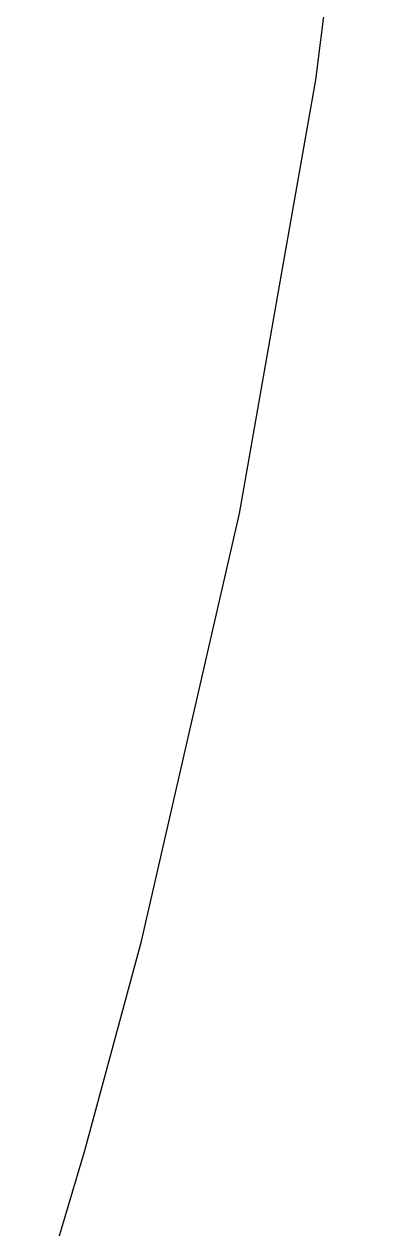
# Model space of a CAD drawing. Extents: x 70.3 to 133.4, y -81.7 to -32.
# Drawn here: x 75.842 to 76.057, y -66.435 to -65.69 of the extents above; entities that cross this region are included whole.
import ezdxf

# ---------------------------------------------------------------- set-up
doc = ezdxf.new("R2010")
doc.units = 0
doc.layers.add('BLACK', color=7, linetype='CONTINUOUS')

msp = doc.modelspace()

# ---------------------------------------------------------------- linework, layer by layer
at = {"layer": 'BLACK', "linetype": 'CONTINUOUS'}
for p, q in [((76.022705, -65.724396), (76.056714, -65.453655)), ((76.00233, -65.840056), (76.022705, -65.724396)), ((75.975473, -65.99251), (76.00233, -65.840056)), ((75.914862, -66.256842), (75.975473, -65.99251)), ((75.879849, -66.386372), (75.914862, -66.256842)), ((75.842215, -66.512732), (75.879849, -66.386372))]:
    msp.add_line(p, q, dxfattribs=at)

doc.saveas('drawing.dxf')
